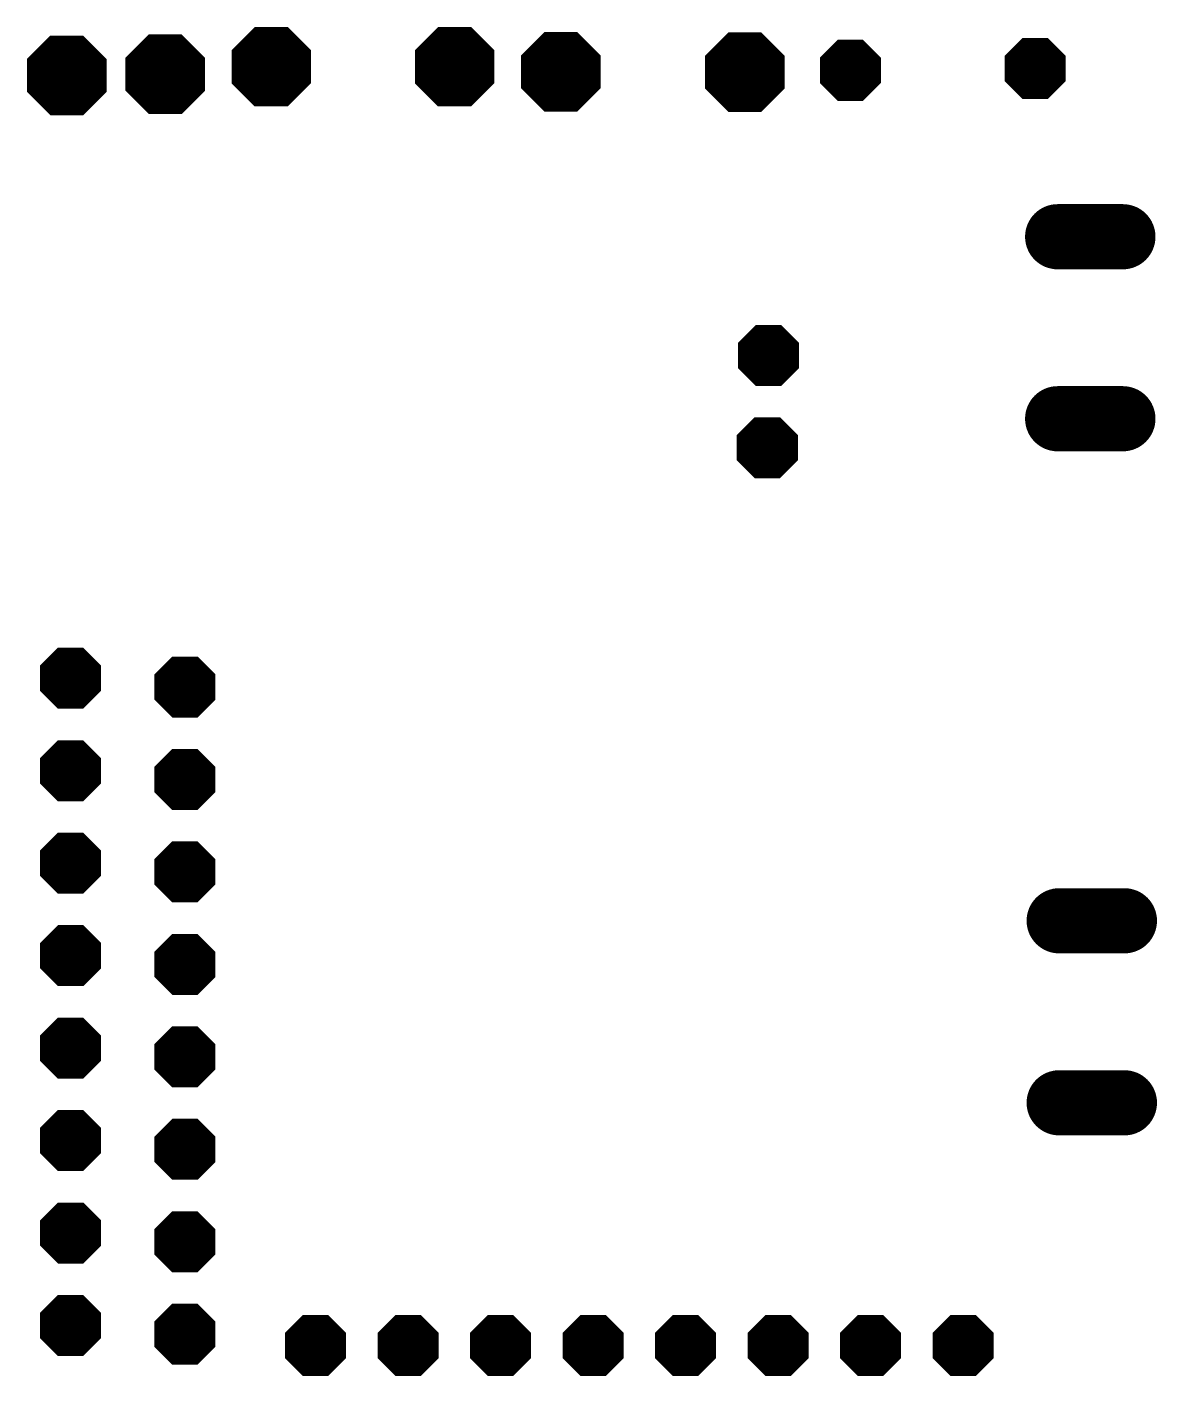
# Model space of a CAD drawing. Extents: x 0.3 to 31.3, y 0.6 to 37.7.
import ezdxf

# ---------------------------------------------------------------- set-up
doc = ezdxf.new("R2010")
doc.units = 0
doc.layers.add('17', color=94, linetype='CONTINUOUS')
doc.layers.add('18', color=94, linetype='CONTINUOUS')

# ---------------------------------------------------------------- blocks, each defined once
blk = doc.blocks.new('OCTAGONP')
at = {"const_width": 0.5}
blk.add_lwpolyline([(-0.25, -0.1036), (-0.25, 0.1036), (-0.1036, 0.25), (0.1036, 0.25), (0.25, 0.1036), (0.25, -0.1036), (0.1036, -0.25), (-0.1036, -0.25), (-0.25, -0.1036), (-0.25, 0.1036)], dxfattribs=at)
blk = doc.blocks.new('LONGP100')
at = {"const_width": 1}
blk.add_lwpolyline([(-0.5, 0), (0.5, 0)], dxfattribs=at)
at = {"const_width": 0.5}
for points in [[(-0.5, 0.25, 1), (-0.5, -0.25)], [(0.5, -0.25, 1), (0.5, 0.25)]]:
    blk.add_lwpolyline(points, format="xyb", dxfattribs=at)
blk = doc.blocks.new('OCTAGONV')
at = {"const_width": 0.5}
blk.add_lwpolyline([(-0.25, -0.1036), (-0.25, 0.1036), (-0.1036, 0.25), (0.1036, 0.25), (0.25, 0.1036), (0.25, -0.1036), (0.1036, -0.25), (-0.1036, -0.25), (-0.25, -0.1036), (-0.25, 0.1036)], dxfattribs=at)

msp = doc.modelspace()

# ---------------------------------------------------------------- block references
at = {"layer": '17', "xscale": 1.3208, "yscale": 1.3208}
for p in [(7.01, 36.56), (7.01, 36.56), (12.09, 36.56), (12.09, 36.56), (14.95, 36.41), (14.95, 36.41), (20.03, 36.41), (20.03, 36.41), (22.9, 36.56), (22.9, 36.56), (27.98, 36.56), (27.98, 36.56), (1.6163, 36.3418), (1.6163, 36.3418), (4.1563, 36.3418), (4.1563, 36.3418)]:
    msp.add_blockref('OCTAGONP', p, dxfattribs=at)
at = {"layer": '17'}
for name, p, xscale, yscale, rotation in [('LONGP100', (29.5127, 31.8899), 1.7907, 1.7907, 180), ('LONGP100', (29.5127, 31.8899), 1.7907, 1.7907, 180), ('OCTAGONP', (20.65, 28.64), 1.3208, 1.3208, 270), ('OCTAGONP', (20.65, 28.64), 1.3208, 1.3208, 270), ('LONGP100', (29.5127, 26.8899), 1.7907, 1.7907, 180), ('LONGP100', (29.5127, 26.8899), 1.7907, 1.7907, 180), ('OCTAGONP', (20.65, 26.1), 1.3208, 1.3208, 270), ('OCTAGONP', (20.65, 26.1), 1.3208, 1.3208, 270), ('OCTAGONP', (1.51, 19.76), 1.6764, 1.6764, 90), ('OCTAGONP', (1.51, 19.76), 1.6764, 1.6764, 90), ('OCTAGONP', (4.65, 19.52), 1.6764, 1.6764, 270), ('OCTAGONP', (4.65, 19.52), 1.6764, 1.6764, 270), ('OCTAGONP', (1.51, 17.22), 1.6764, 1.6764, 90), ('OCTAGONP', (1.51, 17.22), 1.6764, 1.6764, 90), ('OCTAGONP', (4.65, 16.98), 1.6764, 1.6764, 270), ('OCTAGONP', (4.65, 16.98), 1.6764, 1.6764, 270), ('OCTAGONP', (1.51, 14.68), 1.6764, 1.6764, 90), ('OCTAGONP', (1.51, 14.68), 1.6764, 1.6764, 90), ('OCTAGONP', (4.65, 14.44), 1.6764, 1.6764, 270), ('OCTAGONP', (4.65, 14.44), 1.6764, 1.6764, 270), ('LONGP100', (29.5547, 13.0975), 1.7907, 1.7907, 180), ('LONGP100', (29.5547, 13.0975), 1.7907, 1.7907, 180), ('OCTAGONP', (1.51, 12.14), 1.6764, 1.6764, 90), ('OCTAGONP', (1.51, 12.14), 1.6764, 1.6764, 90), ('OCTAGONP', (4.65, 11.9), 1.6764, 1.6764, 270), ('OCTAGONP', (4.65, 11.9), 1.6764, 1.6764, 270), ('OCTAGONP', (1.51, 9.6), 1.6764, 1.6764, 90), ('OCTAGONP', (1.51, 9.6), 1.6764, 1.6764, 90), ('OCTAGONP', (4.65, 9.36), 1.6764, 1.6764, 270), ('OCTAGONP', (4.65, 9.36), 1.6764, 1.6764, 270), ('LONGP100', (29.5547, 8.0975), 1.7907, 1.7907, 180), ('LONGP100', (29.5547, 8.0975), 1.7907, 1.7907, 180), ('OCTAGONP', (1.51, 7.06), 1.6764, 1.6764, 90), ('OCTAGONP', (1.51, 7.06), 1.6764, 1.6764, 90), ('OCTAGONP', (4.65, 6.82), 1.6764, 1.6764, 270), ('OCTAGONP', (4.65, 6.82), 1.6764, 1.6764, 270), ('OCTAGONP', (1.51, 4.52), 1.6764, 1.6764, 90), ('OCTAGONP', (1.51, 4.52), 1.6764, 1.6764, 90), ('OCTAGONP', (4.65, 4.28), 1.6764, 1.6764, 270), ('OCTAGONP', (4.65, 4.28), 1.6764, 1.6764, 270), ('OCTAGONP', (1.51, 1.98), 1.6764, 1.6764, 90), ('OCTAGONP', (1.51, 1.98), 1.6764, 1.6764, 90), ('OCTAGONP', (4.65, 1.74), 1.6764, 1.6764, 270), ('OCTAGONP', (4.65, 1.74), 1.6764, 1.6764, 270), ('OCTAGONP', (8.24, 1.43), 1.6764, 1.6764, 180), ('OCTAGONP', (8.24, 1.43), 1.6764, 1.6764, 180), ('OCTAGONP', (10.78, 1.43), 1.6764, 1.6764, 180), ('OCTAGONP', (10.78, 1.43), 1.6764, 1.6764, 180), ('OCTAGONP', (13.32, 1.43), 1.6764, 1.6764, 180), ('OCTAGONP', (13.32, 1.43), 1.6764, 1.6764, 180), ('OCTAGONP', (15.86, 1.43), 1.6764, 1.6764, 180), ('OCTAGONP', (15.86, 1.43), 1.6764, 1.6764, 180), ('OCTAGONP', (18.4, 1.43), 1.6764, 1.6764, 180), ('OCTAGONP', (18.4, 1.43), 1.6764, 1.6764, 180), ('OCTAGONP', (20.94, 1.43), 1.6764, 1.6764, 180), ('OCTAGONP', (20.94, 1.43), 1.6764, 1.6764, 180), ('OCTAGONP', (23.48, 1.43), 1.6764, 1.6764, 180), ('OCTAGONP', (23.48, 1.43), 1.6764, 1.6764, 180), ('OCTAGONP', (26.02, 1.43), 1.6764, 1.6764, 180), ('OCTAGONP', (26.02, 1.43), 1.6764, 1.6764, 180)]:
    msp.add_blockref(name, p, dxfattribs=dict(at, xscale=xscale, yscale=yscale, rotation=rotation))
at = {"layer": '18'}
for p, xscale, yscale in [((4.1104, 36.3542), 2.1844, 2.1844), ((7.0224, 36.56), 2.1844, 2.1844), ((12.0575, 36.56), 2.1844, 2.1844), ((14.9741, 36.4191), 2.1844, 2.1844), ((20.0256, 36.4113), 2.1844, 2.1844), ((1.4062, 36.321), 2.1844, 2.1844), ((22.9269, 36.4613), 1.6764, 1.6764), ((27.9958, 36.5113), 1.6764, 1.6764), ((20.6759, 28.6255), 1.6764, 1.6764), ((20.6439, 26.0938), 1.6764, 1.6764)]:
    msp.add_blockref('OCTAGONV', p, dxfattribs=dict(at, xscale=xscale, yscale=yscale))

doc.saveas('drawing.dxf')
